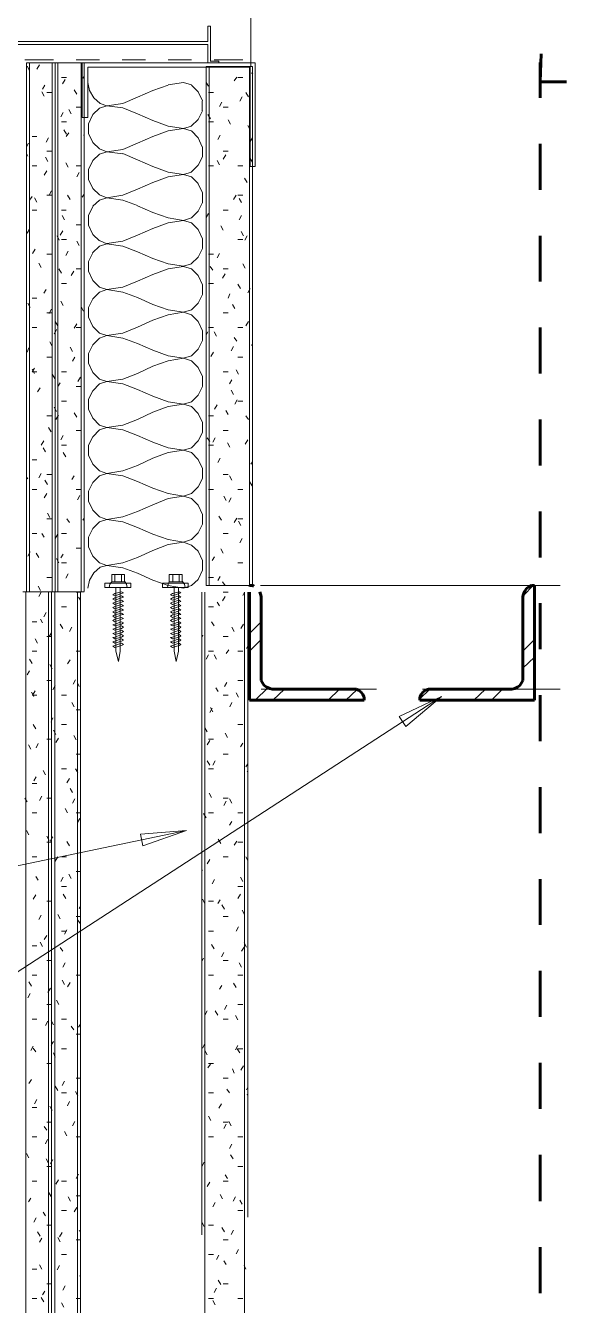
# Model space of a CAD drawing. Header units: inches. Extents: x -293 to 39679, y -468 to 488.
# Drawn here: x 441.77 to 453.81, y 396.82 to 425.31 of the extents above; entities that cross this region are included whole.
import ezdxf

# ---------------------------------------------------------------- set-up
doc = ezdxf.new("R2010")
doc.units = ezdxf.units.IN
doc.header["$MEASUREMENT"] = 0
doc.layers.add('PDF_Geometry', color=7, linetype='Continuous')

msp = doc.modelspace()

# ---------------------------------------------------------------- linework, layer by layer
at = {"layer": 'PDF_Geometry', "lineweight": 9}
for points in [[(446.78585, 443.0337), (446.78585, 424.39883)], [(442.43475, 424.48174), (441.79358, 424.48174)], [(441.79358, 424.48174), (441.79358, 412.70878)], [(441.86137, 424.3167), (441.80691, 424.41281)], [(441.86185, 412.70878), (441.86185, 424.48174)], [(442.0794, 424.43949), (442.02479, 424.34338)], [(442.36662, 412.70878), (442.36662, 424.48174)], [(442.43475, 412.70878), (442.43475, 424.48174)], [(443.07593, 424.48174), (442.43475, 424.48174)], [(442.43475, 424.48174), (442.43475, 412.70878)], [(442.48937, 412.70878), (442.48937, 424.48174)], [(443.0078, 412.70878), (443.0078, 424.48174)], [(443.07593, 412.70878), (443.07593, 424.48174)], [(445.79051, 424.39947), (445.79051, 412.84525)], [(446.82671, 424.39947), (445.79051, 424.39947)], [(445.85875, 412.84525), (445.85875, 424.39947)], [(446.75846, 412.84525), (446.75846, 424.39947)], [(446.82671, 412.84525), (446.82671, 424.39947)], [(442.57153, 424.15486), (442.68074, 424.15486)], [(442.65266, 424.11261), (442.59799, 424.01664)], [(443.07592, 424.18155), (443.04865, 424.1412)], [(446.47253, 424.16821), (446.41827, 424.08612)], [(446.50041, 424.15486), (446.61031, 424.15486)], [(446.8285, 424.23598), (446.80066, 424.26382)], [(442.18837, 423.74324), (442.13377, 423.8391)], [(442.2027, 423.99031), (442.1482, 423.89439)], [(442.24311, 423.82576), (442.3523, 423.82576)], [(442.91229, 423.78547), (442.85768, 423.88135)], [(443.19924, 423.86791), (443.15835, 424.0459)], [(443.29436, 423.70405), (443.1989, 423.86801)], [(444.6045, 423.86801), (444.26297, 423.71795)], [(444.94522, 423.99031), (444.60322, 423.86797)], [(445.28677, 424.0459), (444.94608, 423.99167)], [(445.46337, 423.99167), (445.28677, 424.0459)], [(445.61392, 423.84017), (445.46377, 423.99031)], [(445.70791, 423.63488), (445.61204, 423.8391)], [(445.84578, 423.96386), (445.79155, 424.0459)], [(445.84412, 423.82576), (445.95387, 423.82576)], [(446.73183, 423.72991), (446.67626, 423.82576)], [(442.89827, 423.49889), (443.00745, 423.49889)], [(443.43034, 423.58128), (443.29386, 423.70346)], [(443.41632, 423.47146), (443.58003, 423.52557)], [(443.5807, 423.52704), (443.43054, 423.58116)], [(443.58003, 423.52557), (443.93465, 423.48395)], [(443.9354, 423.58116), (443.5807, 423.52704)], [(444.26162, 423.7168), (443.93489, 423.58073)], [(445.70746, 423.4166), (445.70746, 423.63453)], [(446.14475, 423.60784), (446.09062, 423.51208)], [(446.17267, 423.49889), (446.28087, 423.49889)], [(446.59439, 423.73015), (446.54023, 423.63433)], [(442.61204, 423.37658), (442.55756, 423.28092)], [(442.78982, 423.34982), (442.73531, 423.44552)], [(443.17054, 423.12918), (443.26605, 423.33433)], [(443.26695, 423.33627), (443.41703, 423.4722)], [(443.93523, 423.48554), (444.2626, 423.3496)], [(444.26246, 423.3499), (444.60488, 423.20018)], [(445.46201, 423.07574), (445.61304, 423.22538)], [(445.61252, 423.22524), (445.7082, 423.41661)], [(445.88585, 423.23869), (445.8304, 423.33433)], [(446.33628, 423.11644), (446.28086, 423.21203)], [(442.57121, 423.17201), (442.68037, 423.17201)], [(442.68002, 422.89861), (442.62549, 422.99412)], [(442.7341, 422.92518), (442.67959, 422.84354)], [(443.17058, 422.91094), (443.17058, 423.12976)], [(444.60315, 423.19869), (444.94396, 423.07539)], [(444.94497, 422.96743), (444.60451, 422.84426)], [(444.94453, 423.07639), (445.28653, 423.02239)], [(445.28529, 423.0208), (444.94476, 422.96681)], [(445.46248, 422.96681), (445.28529, 423.0208)], [(445.28653, 423.02239), (445.46376, 423.07639)], [(445.61342, 422.81796), (445.46395, 422.96743)], [(445.84586, 423.17201), (445.95391, 423.17201)], [(446.77229, 422.99419), (446.71828, 423.08973)], [(441.83413, 422.69392), (441.79321, 422.61237)], [(441.91671, 422.84513), (442.02584, 422.84513)], [(442.2841, 422.81622), (442.22947, 422.72079)], [(443.07595, 422.87181), (443.06225, 422.87181)], [(443.26628, 422.70706), (443.17081, 422.91184)], [(443.41644, 422.57041), (443.26632, 422.70726)], [(444.26293, 422.69392), (443.93533, 422.55708)], [(444.60373, 422.84513), (444.26346, 422.69574)], [(445.70752, 422.61153), (445.61209, 422.81622)], [(446.10456, 422.87181), (446.04923, 422.77636)], [(446.82639, 422.81622), (446.77245, 422.73462)], [(441.82084, 422.40743), (441.79364, 422.46266)], [(442.27079, 422.28514), (442.21627, 422.38039)], [(442.2431, 422.51603), (442.35221, 422.51603)], [(443.26713, 422.31262), (443.41722, 422.44932)], [(443.41653, 422.44744), (443.58019, 422.50269)], [(443.58106, 422.50393), (443.41693, 422.57162)], [(443.58019, 422.50269), (443.93513, 422.46125)], [(443.93481, 422.55828), (443.58116, 422.50302)], [(443.93535, 422.46266), (444.26262, 422.32596)], [(445.61295, 422.20323), (445.7082, 422.39373)], [(445.70869, 422.39333), (445.70869, 422.61165)], [(446.17259, 422.51603), (446.2817, 422.51603)], [(446.22746, 422.43598), (446.17361, 422.34071)], [(446.82742, 422.27227), (446.77359, 422.3537)], [(441.91599, 422.18915), (442.02508, 422.18915)], [(442.24352, 422.08019), (442.18893, 421.98508)], [(442.72133, 422.16289), (442.6667, 422.25809)], [(442.89825, 422.18915), (443.00734, 422.18915)], [(443.1708, 422.10722), (443.26629, 422.31145)], [(443.17081, 421.88905), (443.17081, 422.10688)], [(444.26311, 422.32702), (444.60398, 422.1766)], [(444.60417, 422.17581), (444.94481, 422.05307)], [(445.46205, 422.05215), (445.61239, 422.20249)], [(445.84543, 422.18915), (445.95438, 422.18915)], [(446.09019, 422.21624), (446.03499, 422.31145)], [(446.49916, 422.18915), (446.6095, 422.18915)], [(442.96713, 422.04017), (442.91255, 421.94507)], [(443.2668, 421.68373), (443.17038, 421.88896)], [(444.60414, 421.82225), (444.26266, 421.67216)], [(444.94452, 421.94455), (444.60423, 421.82194)], [(445.28498, 421.99792), (444.94461, 421.9428)], [(444.94469, 422.05351), (445.28652, 421.99837)], [(445.46274, 421.9428), (445.28498, 421.99792)], [(445.28652, 421.99837), (445.46295, 422.05351)], [(445.61407, 421.79438), (445.4639, 421.94455)], [(445.70827, 421.5882), (445.61327, 421.79334)], [(446.70354, 421.82059), (446.64981, 421.91564)], [(441.91568, 421.50649), (441.8611, 421.42399)], [(442.24408, 421.5354), (442.35313, 421.5354)], [(442.35323, 421.63101), (442.29875, 421.53609)], [(442.76239, 421.44051), (442.70793, 421.5354)], [(443.07567, 421.56208), (443.03441, 421.49331)], [(443.41638, 421.54815), (443.26638, 421.68438)], [(443.58045, 421.47998), (443.4168, 421.54874)], [(443.93527, 421.5354), (443.58048, 421.48039)], [(444.26267, 421.67104), (443.93518, 421.53482)], [(445.70827, 421.37006), (445.70827, 421.58876)], [(446.46009, 421.5354), (446.40509, 421.44051)], [(446.49997, 421.5354), (446.60999, 421.5354)], [(441.91558, 421.2063), (442.02475, 421.2063)], [(442.02509, 421.38494), (441.97064, 421.47981)], [(442.57044, 421.2063), (442.67961, 421.2063)], [(443.17143, 421.0839), (443.26621, 421.28857)], [(443.26727, 421.29036), (443.41709, 421.42644)], [(443.41697, 421.42481), (443.58057, 421.47981)], [(443.58057, 421.47981), (443.93528, 421.42481)], [(443.93528, 421.42644), (444.26378, 421.30411)], [(444.26215, 421.30191), (444.60284, 421.15218)], [(445.61311, 421.17984), (445.7093, 421.37085)], [(446.17195, 421.2063), (446.28043, 421.2063)], [(446.58168, 421.37161), (446.52669, 421.46646)], [(442.63931, 420.98793), (442.58441, 421.08399)], [(443.17043, 420.86578), (443.17043, 421.08399)], [(444.60356, 421.15293), (444.9454, 421.03075)], [(444.94516, 420.92167), (444.60368, 420.79824)], [(445.28575, 420.97504), (444.94419, 420.92017)], [(444.94459, 421.03063), (445.28623, 420.97574)], [(445.46271, 420.92017), (445.28575, 420.97504)], [(445.28623, 420.97574), (445.46323, 421.03063)], [(445.46318, 421.02996), (445.61284, 421.17961)], [(445.61441, 420.77218), (445.46356, 420.92167)], [(445.84569, 421.12624), (445.79079, 421.04388)], [(446.58086, 421.08399), (446.52733, 420.98793)], [(441.86126, 420.7838), (441.80671, 420.68786)], [(442.59912, 420.74378), (442.5443, 420.64785)], [(442.89771, 420.87942), (443.0074, 420.87942)], [(443.26655, 420.66179), (443.17057, 420.86608)], [(443.41703, 420.52452), (443.26636, 420.6615)], [(444.26213, 420.64816), (443.93476, 420.51118)], [(444.60289, 420.79714), (444.2616, 420.64774)], [(445.70868, 420.56626), (445.61275, 420.77046)], [(446.17303, 420.75677), (446.11819, 420.85273)], [(446.62352, 420.63452), (446.56871, 420.73043)], [(442.51712, 420.53894), (442.47603, 420.63482)], [(442.57063, 420.55254), (442.68016, 420.55254)], [(442.96765, 420.41669), (442.91289, 420.51252)], [(443.26578, 420.25083), (443.41628, 420.40133)], [(443.41647, 420.40218), (443.5807, 420.45692)], [(443.58097, 420.45741), (443.41669, 420.52586)], [(443.5807, 420.45692), (443.93516, 420.40218)], [(443.93546, 420.51252), (443.58092, 420.45776)], [(443.93484, 420.40133), (444.26184, 420.27819)], [(445.70889, 420.34818), (445.70889, 420.56588)], [(446.50008, 420.55254), (446.60961, 420.55254)], [(446.7055, 420.63482), (446.65072, 420.53894)], [(441.98475, 420.33462), (441.93018, 420.23888)], [(442.24392, 420.22566), (442.35329, 420.22566)], [(442.72114, 420.29237), (442.66644, 420.19664)], [(443.17093, 420.06092), (443.26665, 420.25235)], [(444.26226, 420.27903), (444.60276, 420.12861)], [(444.604, 420.13005), (444.94564, 420.00706)], [(445.46257, 420.00639), (445.61291, 420.15673)], [(445.61291, 420.15646), (445.70866, 420.34796)], [(445.84497, 420.22566), (445.95434, 420.22566)], [(446.09127, 420.23901), (446.03659, 420.1433)], [(442.12102, 419.92548), (442.06638, 420.02109)], [(442.57011, 419.801), (442.51551, 419.89656)], [(442.84429, 419.84319), (442.78969, 419.74766)], [(442.89774, 419.89656), (443.00695, 419.89656)], [(443.17156, 419.84253), (443.17156, 420.06111)], [(443.26737, 419.63848), (443.17184, 419.84319)], [(444.94405, 419.89656), (444.60277, 419.7737)], [(445.28615, 419.95215), (444.94478, 419.89754)], [(444.9455, 420.00775), (445.28695, 419.95311)], [(445.46366, 419.89754), (445.28615, 419.95215)], [(445.28695, 419.95311), (445.46314, 420.00775)], [(445.61296, 419.7464), (445.4628, 419.89656)], [(445.94021, 419.87023), (445.88559, 419.95215)], [(446.21288, 419.7876), (446.1583, 419.69209)], [(446.1713, 419.89656), (446.28051, 419.89656)], [(446.66368, 419.91214), (446.60904, 420.00775)], [(442.57102, 419.57023), (442.68016, 419.57023)], [(443.41683, 419.48838), (443.26677, 419.63844)], [(444.26264, 419.6248), (443.93523, 419.48838)], [(444.60266, 419.77426), (444.26293, 419.62418)], [(445.7087, 419.54295), (445.6132, 419.74758)], [(445.7087, 419.32467), (445.7087, 419.54295)], [(445.84512, 419.57023), (445.95426, 419.57023)], [(446.55451, 419.46109), (446.49994, 419.55659)], [(441.91621, 419.24282), (442.02534, 419.24282)], [(442.22997, 419.43381), (442.1754, 419.35196)], [(443.17128, 419.03819), (443.26677, 419.22918)], [(443.26677, 419.22918), (443.41683, 419.37924)], [(443.58054, 419.43381), (443.41683, 419.48838)], [(443.41683, 419.37924), (443.58054, 419.43381)], [(443.93523, 419.48838), (443.58054, 419.43381)], [(443.58054, 419.43381), (443.93523, 419.37924)], [(443.93523, 419.37924), (444.26264, 419.25646)], [(444.26264, 419.25646), (444.60369, 419.1064)], [(445.6132, 419.13368), (445.7087, 419.32467)], [(446.32259, 419.33832), (446.28167, 419.24282)], [(446.77278, 419.46109), (446.71821, 419.3656)], [(441.87528, 419.03819), (441.82071, 419.13368)], [(442.35275, 418.99726), (442.29818, 418.90177)], [(442.61195, 419.07912), (442.55738, 419.17461)], [(443.06214, 418.95634), (443.00757, 419.05183)], [(443.17128, 418.81992), (443.17128, 419.03819)], [(444.60369, 419.1064), (444.94474, 418.98362)], [(444.94474, 418.98362), (445.2858, 418.92905)], [(445.2858, 418.92905), (444.94474, 418.87449)], [(445.2858, 418.92905), (445.46314, 418.98362)], [(445.46314, 418.87449), (445.2858, 418.92905)], [(445.46314, 418.98362), (445.6132, 419.13368)], [(446.43173, 419.01091), (446.37716, 419.1064)], [(442.24362, 418.91541), (442.35275, 418.91541)], [(442.48917, 418.62893), (442.4346, 418.72442)], [(442.91208, 418.66985), (442.85751, 418.57436)], [(443.26677, 418.61529), (443.17128, 418.81992)], [(444.60369, 418.75171), (444.26264, 418.60164)], [(444.94474, 418.87449), (444.60369, 418.75171)], [(445.6132, 418.72442), (445.46314, 418.87449)], [(445.7087, 418.51979), (445.6132, 418.72442)], [(446.17253, 418.91541), (446.28167, 418.91541)], [(446.73185, 418.72442), (446.67729, 418.62893)], [(441.91621, 418.588), (442.02534, 418.588)], [(442.4346, 418.47887), (442.40732, 418.45158)], [(442.46189, 418.54708), (442.4346, 418.47887)], [(442.89843, 418.588), (443.00757, 418.588)], [(443.41683, 418.46522), (443.26677, 418.61529)], [(443.58054, 418.41066), (443.41683, 418.46522)], [(443.41683, 418.35609), (443.58054, 418.41066)], [(443.93523, 418.46522), (443.58054, 418.41066)], [(443.58054, 418.41066), (443.93523, 418.35609)], [(444.26264, 418.60164), (443.93523, 418.46522)], [(445.7087, 418.30152), (445.7087, 418.51979)], [(445.83148, 418.49251), (445.79055, 418.4243)], [(445.84512, 418.588), (445.95426, 418.588)], [(446.02247, 418.39701), (445.9679, 418.49251)], [(446.47265, 418.28788), (446.41809, 418.36973)], [(446.49994, 418.588), (446.60908, 418.588)], [(441.848, 418.13781), (441.80707, 418.04232)], [(442.36639, 418.17874), (442.31183, 418.27423)], [(442.81658, 418.05596), (442.76201, 418.15146)], [(443.17128, 418.01504), (443.26677, 418.20602)], [(443.26677, 418.20602), (443.41683, 418.35609)], [(443.93523, 418.35609), (444.26264, 418.23331)], [(444.26264, 418.23331), (444.60369, 418.08325)], [(444.60369, 418.08325), (444.94474, 417.96047)], [(445.46314, 417.96047), (445.6132, 418.11053)], [(445.6132, 418.11053), (445.7087, 418.30152)], [(446.40444, 418.1651), (446.34988, 418.0696)], [(446.82735, 418.23331), (446.80006, 418.19238)], [(442.24362, 417.93318), (442.35275, 417.93318)], [(442.87115, 417.93318), (442.81658, 417.83769)], [(443.17128, 417.79676), (443.17128, 418.01504)], [(443.26677, 417.59213), (443.17128, 417.79676)], [(444.94474, 417.85133), (444.60369, 417.72855)], [(444.94474, 417.96047), (445.2858, 417.9059)], [(445.2858, 417.9059), (444.94474, 417.85133)], [(445.2858, 417.9059), (445.46314, 417.96047)], [(445.46314, 417.85133), (445.2858, 417.9059)], [(445.6132, 417.70127), (445.46314, 417.85133)], [(445.95426, 418.04232), (445.89969, 417.94683)], [(446.49994, 417.93318), (446.60908, 417.93318)], [(441.97077, 417.68763), (441.91621, 417.60577)], [(441.97077, 417.56485), (441.91621, 417.66034)], [(441.91621, 417.60577), (442.02534, 417.60577)], [(442.42096, 417.45571), (442.36639, 417.55121)], [(442.57102, 417.60577), (442.68016, 417.60577)], [(443.41683, 417.44207), (443.26677, 417.59213)], [(444.26264, 417.56485), (443.93523, 417.44207)], [(444.60369, 417.72855), (444.26264, 417.56485)], [(445.7087, 417.49664), (445.6132, 417.70127)], [(446.17253, 417.60577), (446.28167, 417.60577)], [(446.51358, 417.55121), (446.45901, 417.6467)], [(442.09355, 417.25108), (442.03898, 417.15559)], [(442.54374, 417.36022), (442.48917, 417.27836)], [(442.89843, 417.27836), (443.00757, 417.27836)], [(442.99393, 417.483), (442.93936, 417.3875)], [(443.26677, 417.18287), (443.41683, 417.33293)], [(443.58054, 417.3875), (443.41683, 417.44207)], [(443.41683, 417.33293), (443.58054, 417.3875)], [(443.93523, 417.44207), (443.58054, 417.3875)], [(443.58054, 417.3875), (443.93523, 417.33293)], [(443.93523, 417.33293), (444.26264, 417.21015)], [(445.6132, 417.08738), (445.7087, 417.27836)], [(445.7087, 417.27836), (445.7087, 417.49664)], [(446.36352, 417.42843), (446.30895, 417.33293)], [(442.57102, 416.95095), (442.68016, 416.95095)], [(443.17128, 416.99188), (443.26677, 417.18287)], [(443.17128, 416.77361), (443.17128, 416.99188)], [(444.26264, 417.21015), (444.60369, 417.06009)], [(444.60369, 417.06009), (444.94474, 416.93731)], [(444.94474, 416.93731), (445.2858, 416.88274)], [(445.2858, 416.88274), (445.46314, 416.93731)], [(445.46314, 416.93731), (445.6132, 417.08738)], [(446.40444, 417.10102), (446.34988, 417.19651)], [(446.4863, 416.97824), (446.43173, 416.88274)], [(446.49994, 416.95095), (446.60908, 416.95095)], [(442.4346, 416.77361), (442.40732, 416.81453)], [(442.46189, 416.71904), (442.4346, 416.77361)], [(442.91208, 416.59626), (442.85751, 416.69176)], [(443.26677, 416.56898), (443.17128, 416.77361)], [(444.60369, 416.7054), (444.26264, 416.54169)], [(444.94474, 416.82818), (444.60369, 416.7054)], [(445.2858, 416.88274), (444.94474, 416.82818)], [(445.46314, 416.82818), (445.2858, 416.88274)], [(445.6132, 416.67811), (445.46314, 416.82818)], [(445.7087, 416.47348), (445.6132, 416.67811)], [(446.03611, 416.8691), (445.98154, 416.77361)], [(446.28167, 416.65083), (446.2271, 416.74632)], [(442.24362, 416.62355), (442.35275, 416.62355)], [(442.33911, 416.26885), (442.28454, 416.36435)], [(442.50281, 416.63719), (442.44825, 416.54169)], [(443.41683, 416.41891), (443.26677, 416.56898)], [(443.58054, 416.36435), (443.41683, 416.41891)], [(443.41683, 416.30978), (443.58054, 416.36435)], [(443.93523, 416.41891), (443.58054, 416.36435)], [(443.58054, 416.36435), (443.93523, 416.30978)], [(444.26264, 416.54169), (443.93523, 416.41891)], [(445.7087, 416.25521), (445.7087, 416.47348)], [(445.84512, 416.62355), (445.95426, 416.62355)], [(446.73185, 416.54169), (446.67729, 416.62355)], [(442.61195, 416.187), (442.55738, 416.0915)], [(442.89843, 416.29614), (443.00757, 416.29614)], [(443.17128, 415.96873), (443.26677, 416.15972)], [(443.26677, 416.15972), (443.41683, 416.30978)], [(443.93523, 416.30978), (444.26264, 416.187)], [(444.26264, 416.187), (444.60369, 416.03694)], [(445.6132, 416.06422), (445.7087, 416.25521)], [(445.8724, 416.05058), (445.81784, 416.13243)], [(445.99518, 416.13243), (445.94061, 416.03694)], [(446.17253, 416.29614), (446.28167, 416.29614)], [(446.71821, 416.0915), (446.66364, 415.99601)], [(442.1754, 416.06422), (442.12084, 415.96873)], [(442.21633, 415.81866), (442.16176, 415.91416)], [(442.57102, 415.96873), (442.68016, 415.96873)], [(442.66652, 415.70953), (442.61195, 415.80502)], [(443.17128, 415.75045), (443.17128, 415.96873)], [(444.60369, 416.03694), (444.94474, 415.91416)], [(444.94474, 415.80502), (444.60369, 415.68224)], [(444.94474, 415.91416), (445.2858, 415.85959)], [(445.2858, 415.85959), (444.94474, 415.80502)], [(445.2858, 415.85959), (445.46314, 415.91416)], [(445.46314, 415.80502), (445.2858, 415.85959)], [(445.46314, 415.91416), (445.6132, 416.06422)], [(445.6132, 415.65496), (445.46314, 415.80502)], [(445.84512, 415.96873), (445.95426, 415.96873)], [(446.32259, 415.9278), (446.26802, 416.02329)], [(441.91621, 415.64132), (442.02534, 415.64132)], [(443.26677, 415.54582), (443.17128, 415.75045)], [(443.41683, 415.39576), (443.26677, 415.54582)], [(444.26264, 415.51854), (443.93523, 415.39576)], [(444.60369, 415.68224), (444.26264, 415.51854)], [(445.7087, 415.45033), (445.6132, 415.65496)], [(446.10432, 415.68224), (446.04975, 415.58675)], [(446.82735, 415.60039), (446.78642, 415.54582)], [(441.82071, 415.21841), (441.79343, 415.25934)], [(442.12084, 415.34119), (442.06627, 415.2457)], [(442.24362, 415.31391), (442.35275, 415.31391)], [(442.85751, 415.28662), (442.80294, 415.20477)], [(443.26677, 415.13656), (443.41683, 415.28662)], [(443.58054, 415.34119), (443.41683, 415.39576)], [(443.41683, 415.28662), (443.58054, 415.34119)], [(443.93523, 415.39576), (443.58054, 415.34119)], [(443.58054, 415.34119), (443.93523, 415.28662)], [(443.93523, 415.28662), (444.26264, 415.16384)], [(445.6132, 415.04107), (445.7087, 415.23205)], [(445.7087, 415.23205), (445.7087, 415.45033)], [(446.17253, 415.31391), (446.28167, 415.31391)], [(446.36352, 415.19113), (446.30895, 415.28662)], [(441.91621, 414.9865), (442.02534, 414.9865)], [(442.25726, 415.09563), (442.20269, 415.19113)], [(442.89843, 414.9865), (443.00757, 414.9865)], [(443.17128, 414.94557), (443.26677, 415.13656)], [(443.17128, 414.7273), (443.17128, 414.94557)], [(444.26264, 415.16384), (444.60369, 415.01378)], [(444.60369, 415.01378), (444.94474, 414.891)], [(445.46314, 414.891), (445.6132, 415.04107)], [(445.84512, 414.9865), (445.95426, 414.9865)], [(446.49994, 414.9865), (446.60908, 414.9865)], [(446.81371, 415.06835), (446.75914, 415.16384)], [(441.79343, 414.76822), (441.79343, 414.75458)], [(442.24362, 414.891), (442.18905, 414.79551)], [(442.98029, 414.85008), (442.92572, 414.75458)], [(443.26677, 414.52267), (443.17128, 414.7273)], [(444.94474, 414.78187), (444.60369, 414.64545)], [(444.94474, 414.891), (445.2858, 414.83643)], [(445.2858, 414.83643), (444.94474, 414.78187)], [(445.2858, 414.83643), (445.46314, 414.891)], [(445.46314, 414.78187), (445.2858, 414.83643)], [(445.6132, 414.6318), (445.46314, 414.78187)], [(446.24074, 414.74094), (446.18617, 414.83643)], [(446.34988, 414.79551), (446.29531, 414.70001)], [(442.31183, 414.35896), (442.25726, 414.45446)], [(443.41683, 414.3726), (443.26677, 414.52267)], [(443.58054, 414.31804), (443.41683, 414.3726)], [(443.93523, 414.3726), (443.58054, 414.31804)], [(444.26264, 414.49538), (443.93523, 414.3726)], [(444.60369, 414.64545), (444.26264, 414.49538)], [(445.7087, 414.42717), (445.6132, 414.6318)], [(445.7087, 414.2089), (445.7087, 414.42717)], [(446.1316, 414.30439), (446.07703, 414.38625)], [(442.24362, 414.33168), (442.35275, 414.33168)], [(442.74837, 414.24983), (442.6938, 414.33168)], [(443.07578, 414.34532), (443.0485, 414.30439)], [(443.17128, 413.92242), (443.26677, 414.11341)], [(443.26677, 414.11341), (443.41683, 414.26347)], [(443.41683, 414.26347), (443.58054, 414.31804)], [(443.58054, 414.31804), (443.93523, 414.26347)], [(443.93523, 414.26347), (444.26264, 414.14069)], [(444.26264, 414.14069), (444.60369, 413.99063)], [(445.6132, 414.01791), (445.7087, 414.2089)], [(446.47265, 414.34532), (446.41809, 414.24983)], [(446.49994, 414.33168), (446.60908, 414.33168)], [(446.56815, 414.18162), (446.51358, 414.27711)], [(441.91621, 414.00427), (442.02534, 414.00427)], [(442.18905, 413.92242), (442.13448, 414.00427)], [(442.48917, 413.99063), (442.4346, 413.89513)], [(442.57102, 414.00427), (442.68016, 414.00427)], [(443.17128, 413.70414), (443.17128, 413.92242)], [(444.60369, 413.99063), (444.94474, 413.86785)], [(444.94474, 413.86785), (445.2858, 413.81328)], [(445.2858, 413.81328), (444.94474, 413.75871)], [(445.2858, 413.81328), (445.46314, 413.86785)], [(445.46314, 413.74507), (445.2858, 413.81328)], [(445.46314, 413.86785), (445.6132, 414.01791)], [(446.17253, 414.00427), (446.28167, 414.00427)], [(446.59543, 413.89513), (446.54086, 413.79964)], [(441.87528, 413.59501), (441.82071, 413.49951)], [(442.06627, 413.47223), (442.0117, 413.56772)], [(442.61195, 413.54044), (442.55738, 413.45859)], [(442.89843, 413.67686), (443.00757, 413.67686)], [(443.26677, 413.49951), (443.17128, 413.70414)], [(444.60369, 413.62229), (444.26264, 413.47223)], [(444.94474, 413.75871), (444.60369, 413.62229)], [(445.6132, 413.60865), (445.46314, 413.74507)], [(445.7087, 413.40402), (445.6132, 413.60865)], [(446.17253, 413.56772), (446.11796, 413.66322)], [(442.51646, 413.34945), (442.46189, 413.44494)], [(442.57102, 413.34945), (442.68016, 413.34945)], [(443.41683, 413.34945), (443.26677, 413.49951)], [(443.29405, 413.13118), (443.43047, 413.25396)], [(443.58054, 413.29488), (443.41683, 413.34945)], [(443.43047, 413.25396), (443.58054, 413.29488)], [(443.93523, 413.34945), (443.58054, 413.29488)], [(443.58054, 413.29488), (443.93523, 413.24031)], [(444.26264, 413.47223), (443.93523, 413.34945)], [(443.93523, 413.24031), (444.26264, 413.11754)], [(445.7087, 413.18575), (445.7087, 413.40402)], [(445.98154, 413.48587), (445.92697, 413.40402)], [(446.49994, 413.34945), (446.60908, 413.34945)], [(442.24362, 413.02204), (442.35275, 413.02204)], [(442.72109, 413.10389), (442.66652, 413.0084)], [(443.15763, 412.79013), (443.19856, 412.96747)], [(443.19856, 412.96747), (443.29405, 413.13118)], [(443.97616, 413.09025), (443.68967, 413.09025)], [(443.68967, 413.09025), (443.68967, 412.92655)], [(443.75788, 413.09025), (443.75788, 412.92655)], [(443.90795, 412.92655), (443.90795, 413.09025)], [(443.97616, 412.92655), (443.97616, 413.09025)], [(444.26264, 413.11754), (444.60369, 412.96747)], [(444.60369, 412.96747), (444.94474, 412.84469)], [(445.25851, 413.09025), (444.97203, 413.09025)], [(444.97203, 413.09025), (444.97203, 412.92655)], [(445.05388, 413.09025), (445.05388, 412.92655)], [(445.1903, 412.92655), (445.1903, 413.09025)], [(445.25851, 412.92655), (445.25851, 413.09025)], [(445.46314, 412.84469), (445.6132, 412.98111)], [(445.6132, 412.98111), (445.7087, 413.18575)], [(445.84512, 413.02204), (445.95426, 413.02204)], [(446.10432, 413.04932), (446.04975, 412.95383)], [(441.79343, 412.70827), (442.4346, 412.70827)], [(442.10719, 412.73556), (442.05263, 412.83105)], [(442.4346, 412.70827), (443.07578, 412.70827)], [(444.11258, 412.89926), (443.53961, 412.89926)], [(443.53961, 412.89926), (443.53961, 412.80377)], [(443.53961, 412.80377), (444.11258, 412.80377)], [(443.63511, 412.80377), (443.64875, 412.87198)], [(443.64875, 412.87198), (443.68967, 412.92655)], [(443.68967, 412.92655), (443.97616, 412.92655)], [(443.75788, 412.66735), (443.71696, 412.64006)], [(443.90795, 412.70827), (443.75788, 412.66735)], [(443.75788, 412.61278), (443.90795, 412.66735)], [(443.88066, 412.80377), (443.78517, 412.80377)], [(443.78517, 412.80377), (443.78517, 411.38499)], [(443.88066, 411.38499), (443.88066, 412.80377)], [(443.94887, 412.68099), (443.90795, 412.70827)], [(443.90795, 412.66735), (443.94887, 412.68099)], [(443.97616, 412.94019), (444.01708, 412.87198)], [(444.01708, 412.87198), (444.03073, 412.80377)], [(444.11258, 412.80377), (444.11258, 412.89926)], [(445.39493, 412.89926), (444.82196, 412.89926)], [(444.82196, 412.89926), (444.82196, 412.80377)], [(444.82196, 412.80377), (445.39493, 412.80377)], [(444.9311, 412.80377), (444.94474, 412.87198)], [(444.94474, 412.87198), (444.97203, 412.92655)], [(444.94474, 412.84469), (445.2858, 412.79013)], [(444.97203, 412.92655), (445.25851, 412.92655)], [(445.04024, 412.66735), (444.99931, 412.64006)], [(445.1903, 412.70827), (445.04024, 412.66735)], [(445.04024, 412.61278), (445.1903, 412.66735)], [(445.17666, 412.80377), (445.08116, 412.80377)], [(445.08116, 412.80377), (445.08116, 411.38499)], [(445.17666, 411.38499), (445.17666, 412.80377)], [(445.23123, 412.68099), (445.1903, 412.70827)], [(445.1903, 412.66735), (445.23123, 412.68099)], [(445.25851, 412.94019), (445.31308, 412.87198)], [(445.2858, 412.79013), (445.46314, 412.84469)], [(445.31308, 412.87198), (445.32672, 412.80377)], [(445.39493, 412.80377), (445.39493, 412.89926)], [(445.79055, 412.84469), (446.82735, 412.84469)], [(446.21346, 412.84469), (446.15889, 412.92655)], [(446.86827, 412.84469), (446.75914, 412.84469)], [(453.22548, 412.84469), (447.00469, 412.84469)], [(447.53674, 412.84469), (447.01834, 412.84469)], [(449.58304, 412.84469), (448.55989, 412.84469)], [(451.62935, 412.84469), (450.6062, 412.84469)], [(453.67566, 412.84469), (452.65251, 412.84469)], [(443.71696, 412.64006), (443.75788, 412.61278)], [(443.75788, 412.57185), (443.71696, 412.54457)], [(443.71696, 412.54457), (443.75788, 412.51728)], [(443.75788, 412.47636), (443.71696, 412.44907)], [(443.71696, 412.44907), (443.75788, 412.42179)], [(443.75788, 412.38086), (443.71696, 412.35358)], [(443.90795, 412.61278), (443.75788, 412.57185)], [(443.75788, 412.51728), (443.90795, 412.57185)], [(443.90795, 412.51728), (443.75788, 412.47636)], [(443.75788, 412.42179), (443.90795, 412.47636)], [(443.90795, 412.42179), (443.75788, 412.38086)], [(443.75788, 412.3263), (443.90795, 412.38086)], [(443.94887, 412.58549), (443.90795, 412.61278)], [(443.90795, 412.57185), (443.94887, 412.58549)], [(443.94887, 412.49), (443.90795, 412.51728)], [(443.90795, 412.47636), (443.94887, 412.49)], [(443.94887, 412.39451), (443.90795, 412.42179)], [(443.90795, 412.38086), (443.94887, 412.39451)], [(444.99931, 412.64006), (445.04024, 412.61278)], [(445.04024, 412.57185), (444.99931, 412.54457)], [(444.99931, 412.54457), (445.04024, 412.51728)], [(445.04024, 412.47636), (444.99931, 412.44907)], [(444.99931, 412.44907), (445.04024, 412.42179)], [(445.04024, 412.38086), (444.99931, 412.35358)], [(445.1903, 412.61278), (445.04024, 412.57185)], [(445.04024, 412.51728), (445.1903, 412.57185)], [(445.1903, 412.51728), (445.04024, 412.47636)], [(445.04024, 412.42179), (445.1903, 412.47636)], [(445.1903, 412.42179), (445.04024, 412.38086)], [(445.04024, 412.3263), (445.1903, 412.38086)], [(445.23123, 412.58549), (445.1903, 412.61278)], [(445.1903, 412.57185), (445.23123, 412.58549)], [(445.23123, 412.49), (445.1903, 412.51728)], [(445.1903, 412.47636), (445.23123, 412.49)], [(445.23123, 412.39451), (445.1903, 412.42179)], [(445.1903, 412.38086), (445.23123, 412.39451)], [(443.71696, 412.35358), (443.75788, 412.3263)], [(443.75788, 412.28537), (443.71696, 412.25809)], [(443.71696, 412.25809), (443.75788, 412.2308)], [(443.75788, 412.18987), (443.71696, 412.16259)], [(443.71696, 412.16259), (443.75788, 412.13531)], [(443.75788, 412.09438), (443.71696, 412.0671)], [(443.90795, 412.3263), (443.75788, 412.28537)], [(443.75788, 412.2308), (443.90795, 412.28537)], [(443.90795, 412.2308), (443.75788, 412.18987)], [(443.75788, 412.13531), (443.90795, 412.18987)], [(443.90795, 412.13531), (443.75788, 412.09438)], [(443.75788, 412.03981), (443.90795, 412.09438)], [(443.94887, 412.29901), (443.90795, 412.3263)], [(443.90795, 412.28537), (443.94887, 412.29901)], [(443.94887, 412.20352), (443.90795, 412.2308)], [(443.90795, 412.18987), (443.94887, 412.20352)], [(443.94887, 412.10802), (443.90795, 412.13531)], [(443.90795, 412.09438), (443.94887, 412.10802)], [(444.99931, 412.35358), (445.04024, 412.3263)], [(445.04024, 412.28537), (444.99931, 412.25809)], [(444.99931, 412.25809), (445.04024, 412.2308)], [(445.04024, 412.18987), (444.99931, 412.16259)], [(444.99931, 412.16259), (445.04024, 412.13531)], [(445.04024, 412.09438), (444.99931, 412.0671)], [(445.1903, 412.3263), (445.04024, 412.28537)], [(445.04024, 412.2308), (445.1903, 412.28537)], [(445.1903, 412.2308), (445.04024, 412.18987)], [(445.04024, 412.13531), (445.1903, 412.18987)], [(445.1903, 412.13531), (445.04024, 412.09438)], [(445.04024, 412.03981), (445.1903, 412.09438)], [(445.23123, 412.29901), (445.1903, 412.3263)], [(445.1903, 412.28537), (445.23123, 412.29901)], [(445.23123, 412.20352), (445.1903, 412.2308)], [(445.1903, 412.18987), (445.23123, 412.20352)], [(445.23123, 412.10802), (445.1903, 412.13531)], [(445.1903, 412.09438), (445.23123, 412.10802)], [(443.71696, 412.0671), (443.75788, 412.03981)], [(443.75788, 411.98524), (443.71696, 411.9716)], [(443.71696, 411.9716), (443.75788, 411.94432)], [(443.75788, 411.88975), (443.71696, 411.87611)], [(443.71696, 411.87611), (443.75788, 411.84882)], [(443.90795, 412.03981), (443.75788, 411.98524)], [(443.75788, 411.94432), (443.90795, 411.98524)], [(443.90795, 411.94432), (443.75788, 411.88975)], [(443.75788, 411.84882), (443.90795, 411.88975)], [(443.90795, 411.84882), (443.75788, 411.79426)], [(443.94887, 412.01253), (443.90795, 412.03981)], [(443.90795, 411.98524), (443.94887, 412.01253)], [(443.94887, 411.91703), (443.90795, 411.94432)], [(443.90795, 411.88975), (443.94887, 411.91703)], [(443.94887, 411.82154), (443.90795, 411.84882)], [(443.90795, 411.79426), (443.94887, 411.82154)], [(444.99931, 412.0671), (445.04024, 412.03981)], [(445.04024, 411.98524), (444.99931, 411.9716)], [(444.99931, 411.9716), (445.04024, 411.94432)], [(445.04024, 411.88975), (444.99931, 411.87611)], [(444.99931, 411.87611), (445.04024, 411.84882)], [(445.1903, 412.03981), (445.04024, 411.98524)], [(445.04024, 411.94432), (445.1903, 411.98524)], [(445.1903, 411.94432), (445.04024, 411.88975)], [(445.04024, 411.84882), (445.1903, 411.88975)], [(445.1903, 411.84882), (445.04024, 411.79426)], [(445.23123, 412.01253), (445.1903, 412.03981)], [(445.1903, 411.98524), (445.23123, 412.01253)], [(445.23123, 411.91703), (445.1903, 411.94432)], [(445.1903, 411.88975), (445.23123, 411.91703)], [(445.23123, 411.82154), (445.1903, 411.84882)], [(445.1903, 411.79426), (445.23123, 411.82154)], [(443.75788, 411.79426), (443.71696, 411.78061)], [(443.71696, 411.78061), (443.75788, 411.75333)], [(443.75788, 411.69876), (443.71696, 411.68512)], [(443.71696, 411.68512), (443.75788, 411.65783)], [(443.75788, 411.60327), (443.71696, 411.58962)], [(443.71696, 411.58962), (443.75788, 411.56234)], [(443.75788, 411.75333), (443.90795, 411.79426)], [(443.90795, 411.75333), (443.75788, 411.69876)], [(443.75788, 411.65783), (443.90795, 411.69876)], [(443.90795, 411.65783), (443.75788, 411.60327)], [(443.75788, 411.56234), (443.90795, 411.60327)], [(443.90795, 411.56234), (443.75788, 411.50777)], [(443.94887, 411.72604), (443.90795, 411.75333)], [(443.90795, 411.69876), (443.94887, 411.72604)], [(443.94887, 411.63055), (443.90795, 411.65783)], [(443.90795, 411.60327), (443.94887, 411.63055)], [(443.94887, 411.53506), (443.90795, 411.56234)], [(443.90795, 411.50777), (443.94887, 411.53506)], [(445.04024, 411.79426), (444.99931, 411.78061)], [(444.99931, 411.78061), (445.04024, 411.75333)], [(445.04024, 411.69876), (444.99931, 411.68512)], [(444.99931, 411.68512), (445.04024, 411.65783)], [(445.04024, 411.60327), (444.99931, 411.58962)], [(444.99931, 411.58962), (445.04024, 411.56234)], [(445.04024, 411.75333), (445.1903, 411.79426)], [(445.1903, 411.75333), (445.04024, 411.69876)], [(445.04024, 411.65783), (445.1903, 411.69876)], [(445.1903, 411.65783), (445.04024, 411.60327)], [(445.04024, 411.56234), (445.1903, 411.60327)], [(445.1903, 411.56234), (445.04024, 411.50777)], [(445.23123, 411.72604), (445.1903, 411.75333)], [(445.1903, 411.69876), (445.23123, 411.72604)], [(445.23123, 411.63055), (445.1903, 411.65783)], [(445.1903, 411.60327), (445.23123, 411.63055)], [(445.23123, 411.53506), (445.1903, 411.56234)], [(445.1903, 411.50777), (445.23123, 411.53506)], [(443.75788, 411.50777), (443.71696, 411.49413)], [(443.71696, 411.49413), (443.75788, 411.46685)], [(443.75788, 411.46685), (443.90795, 411.50777)], [(443.78517, 411.38499), (443.83974, 411.15308)], [(443.83974, 411.15308), (443.88066, 411.38499)], [(445.04024, 411.50777), (444.99931, 411.49413)], [(444.99931, 411.49413), (445.04024, 411.46685)], [(445.04024, 411.46685), (445.1903, 411.50777)], [(445.08116, 411.38499), (445.12209, 411.15308)], [(445.12209, 411.15308), (445.17666, 411.38499)], [(447.53674, 410.53919), (447.01834, 410.53919)], [(449.58304, 410.53919), (448.55989, 410.53919)], [(451.62935, 410.53919), (450.6062, 410.53919)], [(453.67566, 410.53919), (452.65251, 410.53919)], [(451.0291, 410.37548), (422.91281, 392.10876)]]:
    msp.add_lwpolyline(points, dxfattribs=at)
at = {"layer": 'PDF_Geometry', "lineweight": 18}
for points in [[(445.88606, 425.30005), (445.83153, 425.30005)], [(445.83153, 425.30005), (445.83153, 424.95887)], [(445.88606, 424.52261), (445.88606, 425.30005)], [(445.83271, 424.95983), (439.93872, 424.95983)], [(439.9383, 424.89089), (445.83204, 424.89089)], [(445.83204, 424.89089), (445.83204, 424.48194)], [(441.75318, 424.55067), (442.39427, 424.55067)], [(442.89905, 424.55067), (443.4175, 424.55067)], [(443.03511, 423.26822), (443.03511, 424.48174)], [(443.03511, 424.48174), (446.88215, 424.48174)], [(443.15778, 424.38612), (443.15778, 423.26782)], [(446.77244, 424.38612), (443.15778, 424.38612)], [(443.92229, 424.55067), (444.4406, 424.55067)], [(444.94608, 424.55067), (445.46313, 424.55067)], [(445.83164, 424.48174), (446.07685, 424.48174)], [(446.07656, 424.52177), (445.88565, 424.52177)], [(445.96904, 424.55067), (446.61013, 424.55067)], [(446.07656, 424.48136), (446.07656, 424.52177)], [(446.77244, 422.17597), (446.77244, 424.38612)], [(446.88215, 424.48174), (446.88215, 422.17591)], [(443.15785, 423.26763), (443.03507, 423.26763)], [(446.88245, 422.17581), (446.77212, 422.17581)]]:
    msp.add_lwpolyline(points, dxfattribs=at)
at = {"layer": 'PDF_Geometry', "color": 253, "lineweight": 60, "true_color": 0xa9a9a9}
for points in [[(453.22631, 424.05879), (453.25281, 424.68632)], [(453.81279, 424.05925), (453.22593, 424.05925)]]:
    msp.add_lwpolyline(points, dxfattribs=at)
at = {"layer": 'PDF_Geometry', "lineweight": 60}
for points in [[(453.22594, 424.49508), (453.22594, 423.70367)], [(453.22519, 422.68058), (453.22519, 421.65775)], [(453.2264, 420.63482), (453.2264, 419.61169)], [(453.22548, 418.588), (453.22548, 417.56485)], [(453.22548, 416.54169), (453.22548, 415.51854)], [(453.22548, 414.49538), (453.22548, 413.47223)], [(446.75914, 412.84469), (446.75914, 412.83105)], [(446.82735, 412.84469), (446.75914, 412.84469)], [(446.75914, 412.69463), (446.75914, 410.29363)], [(446.85463, 412.83105), (446.82735, 412.84469)], [(447.00469, 412.6537), (446.99105, 412.70827)], [(452.88442, 412.72192), (452.85714, 412.6537)], [(452.92535, 412.77648), (452.88442, 412.72192)], [(452.97992, 412.81741), (452.92535, 412.77648)], [(453.03449, 412.84469), (452.97992, 412.81741)], [(453.1027, 412.84469), (453.03449, 412.84469)], [(453.1027, 410.29363), (453.1027, 412.84469)], [(447.01834, 412.59914), (447.00469, 412.6537)], [(447.01834, 410.79838), (447.01834, 412.59914)], [(452.85714, 412.6537), (452.8435, 412.59914)], [(452.8435, 412.59914), (452.8435, 410.79838)], [(453.22548, 412.44907), (453.22548, 411.42592)], [(447.01834, 410.73017), (447.01834, 410.79838)], [(447.04562, 410.67561), (447.01834, 410.73017)], [(447.08655, 410.62104), (447.04562, 410.67561)], [(452.81621, 410.67561), (452.77529, 410.62104)], [(452.8435, 410.73017), (452.81621, 410.67561)], [(452.8435, 410.79838), (452.8435, 410.73017)], [(447.14112, 410.58011), (447.08655, 410.62104)], [(447.20933, 410.55283), (447.14112, 410.58011)], [(447.26389, 410.53919), (447.20933, 410.55283)], [(449.06465, 410.53919), (447.26389, 410.53919)], [(449.13286, 410.53919), (449.06465, 410.53919)], [(449.18742, 410.5119), (449.13286, 410.53919)], [(449.24199, 410.47098), (449.18742, 410.5119)], [(449.28292, 410.41641), (449.24199, 410.47098)], [(449.3102, 410.36184), (449.28292, 410.41641)], [(450.57892, 410.41641), (450.55163, 410.36184)], [(450.61984, 410.47098), (450.57892, 410.41641)], [(450.67441, 410.5119), (450.61984, 410.47098)], [(450.74262, 410.53919), (450.67441, 410.5119)], [(450.79719, 410.53919), (450.74262, 410.53919)], [(452.59794, 410.53919), (450.79719, 410.53919)], [(452.66615, 410.55283), (452.59794, 410.53919)], [(452.72072, 410.58011), (452.66615, 410.55283)], [(452.77529, 410.62104), (452.72072, 410.58011)], [(453.22548, 410.40276), (453.22548, 409.37961)], [(446.75914, 410.29363), (449.3102, 410.29363)], [(449.3102, 410.29363), (449.3102, 410.36184)], [(450.55163, 410.36184), (450.55163, 410.29363)], [(450.55163, 410.29363), (453.1027, 410.29363)], [(453.22548, 408.35646), (453.22548, 407.3333)], [(453.22548, 406.31015), (453.22548, 405.28699)], [(453.22548, 404.26384), (453.22548, 403.24068)], [(453.22548, 402.21753), (453.22548, 401.19437)], [(453.22548, 400.17122), (453.22548, 399.13442)], [(453.22548, 398.11127), (453.22548, 397.08811)]]:
    msp.add_lwpolyline(points, dxfattribs=at)
at = {"layer": 'PDF_Geometry', "color": 253, "lineweight": 9, "true_color": 0xa9a9a9}
for points in [[(442.35275, 412.70827), (441.71157, 412.70827)], [(441.77979, 396.21502), (441.77979, 412.70827)], [(442.12084, 412.69463), (442.06627, 412.59914)], [(442.28454, 396.21502), (442.28454, 412.70827)], [(442.35275, 412.70827), (442.35275, 396.21502)], [(442.4346, 412.70827), (442.35275, 412.70827)], [(442.35275, 396.21502), (442.35275, 412.70827)], [(442.42096, 396.21502), (442.42096, 412.70827)], [(442.89843, 412.69463), (442.99393, 412.69463)], [(442.92572, 396.21502), (442.92572, 412.70827)], [(442.99393, 396.21502), (442.99393, 412.70827)], [(445.69506, 412.69463), (445.69506, 398.38411)], [(445.76327, 396.3378), (445.76327, 412.69463)], [(446.17253, 412.69463), (446.28167, 412.69463)], [(446.65, 412.69463), (446.60908, 412.62642)], [(446.65, 396.3378), (446.65, 412.69463)], [(446.71821, 398.77973), (446.71821, 412.69463)], [(442.99393, 412.51728), (442.953, 412.58549)], [(446.09068, 412.39451), (446.03611, 412.47636)], [(446.21346, 412.59914), (446.15889, 412.50364)], [(442.14812, 412.01253), (442.10719, 412.09438)], [(442.22997, 412.24444), (442.1754, 412.14895)], [(442.57102, 412.36722), (442.68016, 412.36722)], [(445.84512, 412.36722), (445.95426, 412.36722)], [(441.91621, 412.03981), (442.02534, 412.03981)], [(442.59831, 411.88975), (442.54374, 411.98524)], [(442.80294, 411.91703), (442.74837, 411.82154)], [(445.9679, 411.94432), (445.91333, 412.03981)], [(446.41809, 411.82154), (446.36352, 411.91703)], [(446.62272, 411.98524), (446.56815, 411.88975)], [(442.03898, 411.56234), (441.98442, 411.65783)], [(442.24362, 411.7124), (442.35275, 411.7124)], [(442.35275, 411.79426), (442.29818, 411.7124)], [(442.35275, 411.79426), (442.35275, 411.79426)], [(442.35275, 411.7124), (442.35275, 411.7124)], [(445.72234, 411.73969), (445.69506, 411.68512)], [(446.17253, 411.7124), (446.28167, 411.7124)], [(441.91621, 411.38499), (442.02534, 411.38499)], [(442.89843, 411.38499), (442.99393, 411.38499)], [(445.84512, 411.30314), (445.79055, 411.20765)], [(445.84512, 411.38499), (445.95426, 411.38499)], [(446.02247, 411.20765), (445.9679, 411.30314)], [(446.29531, 411.41228), (446.24074, 411.33042)], [(446.49994, 411.38499), (446.60908, 411.38499)], [(446.71821, 411.49413), (446.69093, 411.43956)], [(441.86164, 410.94845), (441.80707, 410.85295)], [(441.91621, 411.11215), (441.86164, 411.20765)], [(442.35275, 411.01666), (442.31183, 411.08487)], [(442.36639, 410.98937), (442.35275, 411.01666)], [(442.76201, 411.194), (442.70745, 411.09851)], [(442.24362, 410.73017), (442.35275, 410.73017)], [(442.35275, 410.73017), (442.35275, 410.73017)], [(442.88479, 410.74382), (442.83022, 410.64832)], [(442.96664, 410.59375), (442.92572, 410.67561)], [(446.25438, 410.68925), (446.19981, 410.59375)], [(446.49994, 410.73017), (446.60908, 410.73017)], [(441.95713, 410.37548), (441.90256, 410.47098)], [(441.91621, 410.40276), (442.02534, 410.40276)], [(441.98442, 410.49826), (441.92985, 410.40276)], [(442.4346, 410.62104), (442.38004, 410.52554)], [(442.57102, 410.40276), (442.68016, 410.40276)], [(446.06339, 410.48462), (446.00882, 410.56647)], [(446.17253, 410.40276), (446.28167, 410.40276)], [(446.51358, 410.36184), (446.45901, 410.45733)], [(442.85751, 410.14357), (442.80294, 410.23906)], [(445.92697, 410.11628), (445.8724, 410.02079)], [(445.94061, 410.03443), (445.88605, 410.12992)], [(446.36352, 410.23906), (446.32259, 410.14357)], [(442.35275, 409.8298), (442.33911, 409.80251)], [(442.38004, 409.89801), (442.35275, 409.8298)], [(442.89843, 410.07536), (442.99393, 410.07536)], [(441.99806, 409.65245), (441.94349, 409.74795)], [(442.44825, 409.52967), (442.39368, 409.62517)], [(442.57102, 409.74795), (442.68016, 409.74795)], [(445.81784, 409.58424), (445.76327, 409.67974)], [(446.26802, 409.46146), (446.21346, 409.55696)], [(446.49994, 409.74795), (446.60908, 409.74795)], [(441.88892, 409.20226), (441.83435, 409.29776)], [(442.05263, 409.32504), (442.0117, 409.22955)], [(442.24362, 409.42054), (442.35275, 409.42054)], [(442.35275, 409.42054), (442.35275, 409.42054)], [(442.50281, 409.44782), (442.44825, 409.35233)], [(442.89843, 409.40689), (442.84387, 409.50239)], [(445.8724, 409.39325), (445.81784, 409.29776)], [(445.84512, 409.42054), (445.95426, 409.42054)], [(446.60908, 409.33868), (446.55451, 409.25683)], [(442.89843, 409.09313), (442.99393, 409.09313)], [(446.17253, 409.09313), (446.28167, 409.09313)], [(442.21633, 408.6293), (442.16176, 408.72479)], [(442.57102, 408.76572), (442.68016, 408.76572)], [(442.93936, 408.68386), (442.88479, 408.76572)], [(445.8724, 408.84757), (445.81784, 408.94306)], [(445.84512, 408.76572), (445.95426, 408.76572)], [(445.99518, 408.94306), (445.94061, 408.84757)], [(446.71821, 408.87485), (446.67729, 408.80664)], [(446.71821, 408.68386), (446.70457, 408.71115)], [(441.91621, 408.43831), (442.02534, 408.43831)], [(442.0117, 408.58837), (441.95713, 408.49288)], [(442.74837, 408.54744), (442.6938, 408.45195)], [(441.80707, 408.02905), (441.7525, 408.1109)], [(442.13448, 408.15182), (442.07991, 408.05633)], [(442.24362, 408.1109), (442.35275, 408.1109)], [(442.35275, 408.1109), (442.35275, 408.1109)], [(442.81658, 408.23368), (442.76201, 408.32917)], [(442.87115, 408.09726), (442.81658, 408.00176)], [(445.91333, 408.12454), (445.85876, 408.22003)], [(446.17253, 408.1109), (446.28167, 408.1109)], [(446.36352, 408.00176), (446.30895, 408.09726)], [(442.70745, 407.78349), (442.65288, 407.87898)], [(446.24074, 408.04269), (446.18617, 407.94719)], [(441.91621, 407.78349), (442.02534, 407.78349)], [(442.89843, 407.78349), (442.99393, 407.78349)], [(442.98029, 407.66071), (442.92572, 407.56522)], [(445.79055, 407.67435), (445.73598, 407.76985)], [(445.84512, 407.78349), (445.95426, 407.78349)], [(446.36352, 407.5925), (446.30895, 407.51065)], [(446.49994, 407.78349), (446.60908, 407.78349)], [(445.35401, 407.38787), (423.07652, 402.73593)], [(441.848, 407.29237), (441.79343, 407.38787)], [(442.29818, 407.1696), (442.24362, 407.26509)], [(442.38004, 407.25145), (442.35275, 407.21052)], [(442.24362, 407.12867), (442.35275, 407.12867)], [(442.35275, 407.21052), (442.32547, 407.15595)], [(442.35275, 407.12867), (442.35275, 407.12867)], [(442.74837, 407.04682), (442.6938, 407.14231)], [(446.11796, 407.10139), (446.06339, 407.19688)], [(446.47265, 407.15595), (446.41809, 407.06046)], [(446.49994, 407.12867), (446.60908, 407.12867)], [(441.91621, 406.80126), (442.02534, 406.80126)], [(442.48917, 406.80126), (442.4346, 406.70577)], [(442.57102, 406.80126), (442.68016, 406.80126)], [(445.8724, 406.74669), (445.81784, 406.6512)], [(446.17253, 406.80126), (446.28167, 406.80126)], [(446.71821, 406.71941), (446.67729, 406.80126)], [(442.7893, 406.32379), (442.73473, 406.41928)], [(442.89843, 406.47385), (442.99393, 406.47385)], [(445.7087, 406.50113), (445.69506, 406.52842)], [(442.05263, 406.28286), (441.99806, 406.36471)], [(442.61195, 406.35107), (442.55738, 406.25558)], [(442.57102, 406.14644), (442.68016, 406.14644)], [(445.98154, 406.2965), (445.92697, 406.20101)], [(446.49994, 406.14644), (446.60908, 406.14644)], [(446.60908, 406.25558), (446.55451, 406.35107)], [(441.99806, 405.95545), (441.94349, 405.85996)], [(442.24362, 405.81903), (442.35275, 405.81903)], [(442.35275, 405.81903), (442.35275, 405.81903)], [(442.66652, 405.8736), (442.61195, 405.96909)], [(445.76327, 405.76446), (445.7087, 405.85996)], [(445.84512, 405.81903), (445.95426, 405.81903)], [(446.10432, 405.84632), (446.04975, 405.76446)], [(446.55451, 405.96909), (446.49994, 405.8736)], [(442.99393, 405.69625), (442.96664, 405.65533)], [(446.19981, 405.64168), (446.14525, 405.73718)], [(446.65, 405.51891), (446.59543, 405.6144)], [(442.12084, 405.50526), (442.06627, 405.40977)], [(442.54374, 405.42341), (442.48917, 405.51891)], [(442.89843, 405.47798), (442.99393, 405.47798)], [(442.99393, 405.31428), (442.93936, 405.39613)], [(446.17253, 405.47798), (446.28167, 405.47798)], [(442.24362, 405.05508), (442.18905, 404.95958)], [(442.57102, 405.15057), (442.68016, 405.15057)], [(442.6938, 405.17785), (442.63924, 405.08236)], [(445.84512, 405.15057), (445.95426, 405.15057)], [(446.51358, 405.24607), (446.45901, 405.15057)], [(441.91621, 404.82316), (442.02534, 404.82316)], [(442.14812, 404.80952), (442.09355, 404.90501)], [(442.59831, 404.70038), (442.54374, 404.78224)], [(445.9679, 404.75495), (445.91333, 404.85045)], [(446.63636, 404.79588), (446.58179, 404.70038)], [(446.69093, 404.79588), (446.63636, 404.89137)], [(442.24362, 404.49575), (442.35275, 404.49575)], [(442.35275, 404.49575), (442.35275, 404.49575)], [(442.65288, 404.44118), (442.59831, 404.34569)], [(445.73598, 404.55032), (445.69506, 404.48211)], [(446.18617, 404.6731), (446.1316, 404.5776)], [(446.17253, 404.49575), (446.28167, 404.49575)], [(446.58179, 404.34569), (446.52722, 404.44118)], [(441.91621, 404.16834), (442.02534, 404.16834)], [(442.89843, 404.16834), (442.99393, 404.16834)], [(445.84512, 404.16834), (445.95426, 404.16834)], [(446.49994, 404.16834), (446.60908, 404.16834)], [(441.90256, 403.92279), (441.848, 404.01828)], [(442.32547, 403.88186), (442.2709, 403.78636)], [(442.63924, 403.96371), (442.58467, 404.05921)], [(442.76201, 404.00464), (442.70745, 403.90914)], [(446.14525, 403.93643), (446.09068, 403.85457)], [(446.45901, 403.8955), (446.40444, 403.991)], [(441.87528, 403.75908), (441.82071, 403.66359)], [(442.51646, 403.51352), (442.46189, 403.60902)], [(442.24362, 403.51352), (442.35275, 403.51352)], [(442.35275, 403.51352), (442.35275, 403.51352)], [(445.81784, 403.3771), (445.76327, 403.28161)], [(446.04975, 403.28161), (445.99518, 403.3771)], [(446.25438, 403.49988), (446.19981, 403.40439)], [(446.49994, 403.17247), (446.44537, 403.26797)], [(446.49994, 403.51352), (446.60908, 403.51352)], [(441.91621, 403.18611), (442.02534, 403.18611)], [(442.2709, 403.14519), (442.21633, 403.04969)], [(442.35275, 403.14519), (442.33911, 403.15883)], [(442.39368, 403.06334), (442.35275, 403.14519)], [(442.57102, 403.18611), (442.68016, 403.18611)], [(442.84387, 402.9542), (442.7893, 403.03605)], [(442.99393, 403.07698), (442.953, 403.00877)], [(446.17253, 403.18611), (446.28167, 403.18611)], [(442.39368, 402.695), (442.35275, 402.62679)], [(442.89843, 402.8587), (442.99393, 402.8587)], [(441.94349, 402.58586), (441.88892, 402.49037)], [(441.99806, 402.46308), (441.94349, 402.54494)], [(442.35275, 402.62679), (442.33911, 402.61315)], [(442.4346, 402.34031), (442.39368, 402.4358)], [(442.57102, 402.53129), (442.68016, 402.53129)], [(445.76327, 402.64043), (445.7087, 402.54494)], [(445.81784, 402.39487), (445.76327, 402.49037)], [(446.49994, 402.59951), (446.44537, 402.50401)], [(446.54086, 402.4358), (446.4863, 402.53129)], [(446.49994, 402.53129), (446.60908, 402.53129)], [(442.24362, 402.20389), (442.35275, 402.20389)], [(442.35275, 402.20389), (442.35275, 402.20389)], [(445.88605, 402.19024), (445.83148, 402.10839)], [(445.84512, 402.20389), (445.95426, 402.20389)], [(446.62272, 402.14932), (446.56815, 402.05382)], [(441.90256, 401.84919), (441.848, 401.7537)], [(442.89843, 401.87648), (442.99393, 401.87648)], [(446.17253, 401.87648), (446.28167, 401.87648)], [(446.41809, 401.98561), (446.37716, 402.08111)], [(442.48917, 401.60363), (442.4346, 401.69913)], [(442.57102, 401.54907), (442.68016, 401.54907)], [(442.63924, 401.80827), (442.58467, 401.71277)], [(442.93936, 401.48086), (442.88479, 401.57635)], [(445.84512, 401.54907), (445.95426, 401.54907)], [(446.30895, 401.54907), (446.25438, 401.63092)], [(446.71821, 401.67184), (446.69093, 401.61728)], [(442.02534, 401.399), (441.97077, 401.30351)], [(442.74837, 401.35808), (442.70745, 401.26258)], [(446.1316, 401.30351), (446.07703, 401.20801)], [(446.71821, 401.48086), (446.70457, 401.52178)], [(441.91621, 401.22166), (442.02534, 401.22166)], [(442.35275, 401.18073), (442.31183, 401.24894)], [(442.36639, 401.15345), (442.35275, 401.18073)], [(445.89969, 400.93517), (445.84512, 401.03067)], [(442.24362, 400.7169), (442.18905, 400.79875)], [(442.24362, 400.89425), (442.35275, 400.89425)], [(442.35275, 400.89425), (442.35275, 400.89425)], [(442.6938, 400.59412), (442.63924, 400.68962)], [(442.87115, 400.90789), (442.81658, 400.81239)], [(446.17253, 400.89425), (446.28167, 400.89425)], [(446.24074, 400.85332), (446.18617, 400.75783)], [(446.34988, 400.81239), (446.29531, 400.90789)], [(441.91621, 400.56684), (442.02534, 400.56684)], [(442.25726, 400.51227), (442.21633, 400.41678)], [(442.89843, 400.56684), (442.99393, 400.56684)], [(445.84512, 400.56684), (445.95426, 400.56684)], [(446.36352, 400.40313), (446.30895, 400.30764)], [(446.49994, 400.56684), (446.60908, 400.56684)], [(441.848, 400.10301), (441.79343, 400.1985)], [(446.3908, 400.07572), (446.33623, 400.17122)], [(442.28454, 399.98023), (442.22997, 400.07572)], [(442.24362, 399.91202), (442.35275, 399.91202)], [(442.35275, 400.00751), (442.32547, 399.96659)], [(442.38004, 400.06208), (442.35275, 400.00751)], [(442.35275, 399.91202), (442.35275, 399.91202)], [(445.74963, 400.00751), (445.69506, 399.91202)], [(446.49994, 399.91202), (446.60908, 399.91202)], [(441.91621, 399.58461), (442.02534, 399.58461)], [(442.50281, 399.61189), (442.44825, 399.5164)], [(442.57102, 399.58461), (442.68016, 399.58461)], [(442.953, 399.73467), (442.89843, 399.63918)], [(445.8724, 399.55733), (445.81784, 399.46183)], [(446.17253, 399.58461), (446.28167, 399.58461)], [(446.26802, 399.63918), (446.21346, 399.72103)], [(446.71821, 399.70739), (446.71821, 399.70739)], [(442.33911, 399.24356), (442.28454, 399.33905)], [(446.15889, 399.18899), (446.10432, 399.28448)], [(441.88892, 399.20263), (441.83435, 399.12078)], [(442.77566, 399.13442), (442.72109, 399.22992)], [(442.91208, 398.998), (442.85751, 398.90251)], [(442.89843, 399.2572), (442.99393, 399.2572)], [(445.99518, 399.10714), (445.94061, 399.01164)], [(446.44537, 399.22992), (446.3908, 399.13442)], [(446.59543, 399.06621), (446.54086, 399.16171)], [(442.0117, 398.76609), (441.95713, 398.67059)], [(442.21633, 398.80701), (442.16176, 398.88886)], [(442.57102, 398.92979), (442.68016, 398.92979)], [(446.49994, 398.92979), (446.60908, 398.92979)], [(442.09355, 398.35682), (442.03898, 398.45232)], [(442.24362, 398.60238), (442.35275, 398.60238)], [(442.35275, 398.60238), (442.35275, 398.60238)], [(442.58467, 398.43868), (442.5301, 398.34318)], [(442.99393, 398.49324), (442.96664, 398.46596)], [(445.74963, 398.5751), (445.69506, 398.67059)], [(445.84512, 398.60238), (445.95426, 398.60238)], [(446.19981, 398.45232), (446.14525, 398.54781)], [(446.40444, 398.49324), (446.34988, 398.39775)], [(442.13448, 398.3159), (442.07991, 398.2204)], [(442.54374, 398.23405), (442.48917, 398.32954)], [(442.89843, 398.27497), (442.99393, 398.27497)], [(446.17253, 398.27497), (446.28167, 398.27497)], [(442.57102, 397.94756), (442.68016, 397.94756)], [(445.84512, 397.94756), (445.95426, 397.94756)], [(446.07703, 397.93392), (446.02247, 397.83843)], [(446.51358, 398.0567), (446.45901, 397.9612)], [(441.91621, 397.62015), (442.02534, 397.62015)], [(442.13448, 397.62015), (442.07991, 397.71565)], [(442.5301, 397.702), (442.47553, 397.60651)], [(446.24074, 397.72929), (446.18617, 397.81114)], [(446.67729, 397.62015), (446.63636, 397.702)], [(442.24362, 397.29274), (442.35275, 397.29274)], [(442.35275, 397.29274), (442.35275, 397.29274)], [(442.99393, 397.45645), (442.98029, 397.48373)], [(446.11796, 397.2791), (446.06339, 397.3746)], [(446.17253, 397.29274), (446.28167, 397.29274)], [(442.1754, 396.89712), (442.12084, 396.99262)], [(442.20269, 397.12904), (442.14812, 397.04719)], [(442.65288, 397.25182), (442.59831, 397.15632)], [(446.02247, 397.19725), (445.9679, 397.10175)], [(441.91621, 396.96533), (442.02534, 396.96533)], [(442.62559, 396.77434), (442.57102, 396.86984)], [(442.89843, 396.96533), (442.99393, 396.96533)], [(445.84512, 396.96533), (445.95426, 396.96533)], [(445.99518, 396.82891), (445.94061, 396.92441)], [(446.49994, 396.96533), (446.60908, 396.96533)]]:
    msp.add_lwpolyline(points, dxfattribs=at)
at = {"layer": 'PDF_Geometry', "color": 250, "lineweight": 9, "true_color": 0x191919}
for points in [[(452.85714, 412.62642), (453.07541, 412.84469)], [(446.75914, 411.78061), (447.01834, 412.03981)], [(446.75914, 411.38499), (447.01834, 411.64419)], [(452.8435, 411.38499), (453.1027, 411.64419)], [(452.8435, 411.00302), (453.1027, 411.24857)], [(446.88192, 410.29363), (447.1684, 410.56647)], [(447.27754, 410.29363), (447.53674, 410.53919)], [(448.50532, 410.29363), (448.76452, 410.53919)], [(448.90094, 410.29363), (449.1465, 410.52554)], [(450.55163, 410.32091), (450.7699, 410.53919)], [(451.75213, 410.29363), (452.01133, 410.53919)], [(452.14775, 410.29363), (452.39331, 410.53919)]]:
    msp.add_lwpolyline(points, dxfattribs=at)
at = {"layer": 'PDF_Geometry', "lineweight": 9}
msp.add_lwpolyline([(451.0291, 410.37548), (450.0878, 409.92529), (450.23786, 409.70702)], close=True, dxfattribs=at)
at = {"layer": 'PDF_Geometry', "color": 253, "lineweight": 9, "true_color": 0xa9a9a9}
msp.add_lwpolyline([(445.35401, 407.38787), (444.33085, 407.30602), (444.38542, 407.04682)], close=True, dxfattribs=at)

doc.saveas('drawing.dxf')
